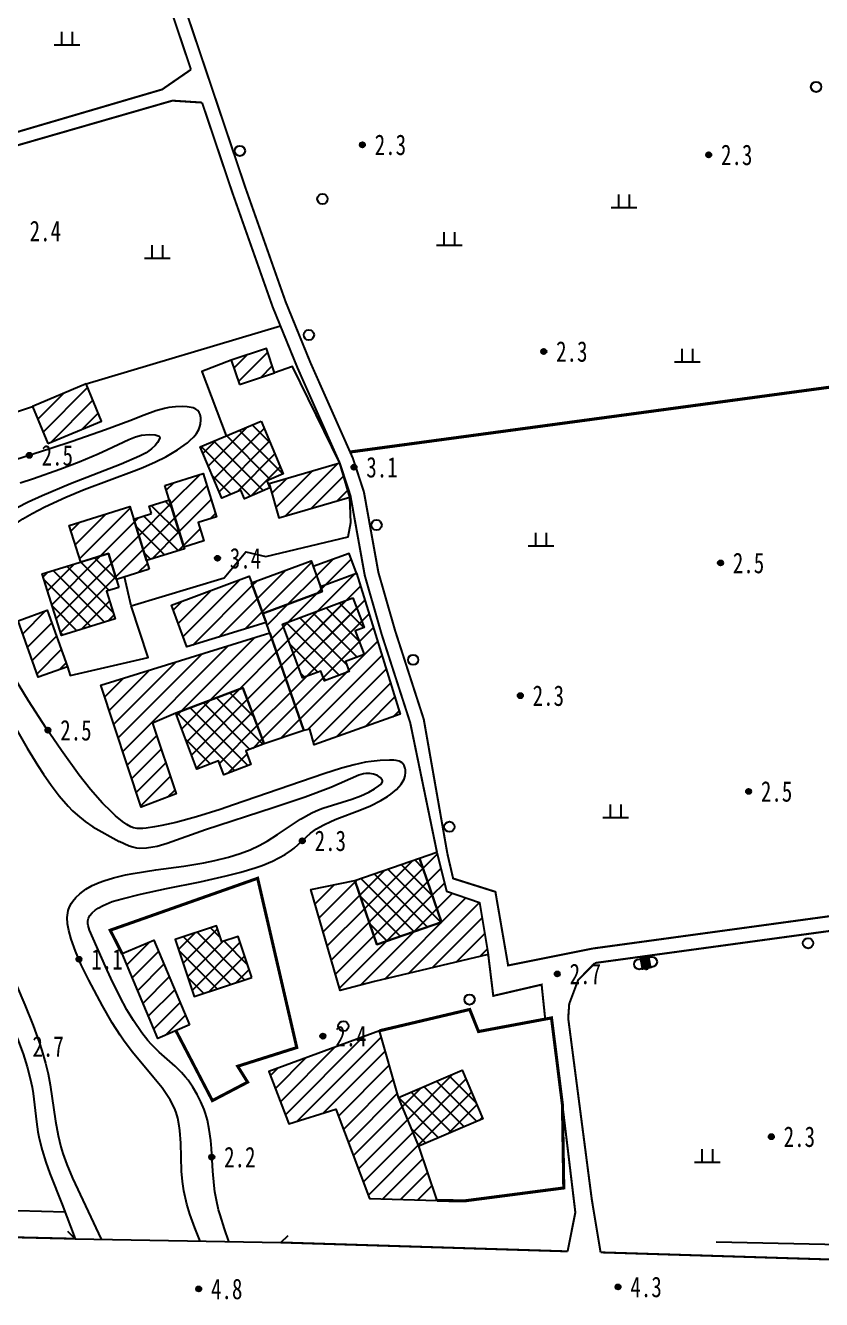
# Model space of a CAD drawing. Header units: metres. Extents: x 494039 to 619385, y 3351420 to 3402703.
# Drawn here: x 585461.7 to 585616.9, y 3394465.1 to 3394713.4 of the extents above; entities that cross this region are included whole.
import ezdxf
from ezdxf.enums import TextEntityAlignment as Align

# ---------------------------------------------------------------- set-up
doc = ezdxf.new("R2010")
doc.units = ezdxf.units.M
for name, pattern in [('2430', [0]), ('2450', [0]), ('4410a', [0]), ('8521', [0]), ('9376', [0]), ('9610', [0])]:
    doc.linetypes.add(name, pattern=pattern)
for name, color, linetype in [('210100', 130, 'Continuous'), ('220200', 130, 'Continuous'), ('310300', 8, 'Continuous'), ('310500', 8, 'Continuous'), ('380201', 8, '2430'), ('380202', 8, '2450'), ('420500', 8, 'Continuous'), ('430300', 8, 'Continuous'), ('440100', 8, 'Continuous'), ('510301', 8, 'Continuous'), ('510402', 8, 'Continuous'), ('720100', 8, 'Continuous'), ('760201', 8, '8521'), ('810100', 8, '9610'), ('810302', 8, 'Continuous'), ('810510', 8, 'Continuous')]:
    doc.layers.add(name, color=color, linetype=linetype)
pattern_1 = [(45, (0, 0), (-1.767766953, 1.767766953), []), (135, (0, 0), (-1.767766953, -1.767766953), [])]
pattern_2 = [(45, (0, 0), (-1.767766953, 1.767766953), [])]

# ---------------------------------------------------------------- blocks, each defined once
blk = doc.blocks.new('gc170')
at = {"linetype": 'Continuous'}
blk.add_circle((0, 0), 0.5, dxfattribs=at)
blk = doc.blocks.new('p_point')
for radius in [0.25, 0.2, 0.15, 0.1, 0.05]:
    blk.add_circle((0, 0), radius)
blk.add_point((0, 0))
blk = doc.blocks.new('vm')
at = {"linetype": 'Continuous'}
for p, q in [((-0.5, 0), (-0.5, 1.3)), ((0.5, 1.3), (0.5, 0)), ((1.25, 0), (-1.25, 0))]:
    blk.add_line(p, q, dxfattribs=at)
blk = doc.blocks.new('1-3&1-4')
at = {"layer": '310300', "linetype": 'Continuous'}
h = blk.add_hatch(dxfattribs=at)
h.set_pattern_fill('ANSI31', color=8, scale=20, style=0)
h.set_pattern_definition(pattern_2)
h.paths.add_polyline_path([(585503.4059, 3394643.4219), (585510.2712, 3394645.7097), (585508.691, 3394650.4518), (585501.8256, 3394648.1639)])
h = blk.add_hatch(dxfattribs=at)
h.set_pattern_fill('ANSI31', color=8, scale=20, style=0)
h.set_pattern_definition(pattern_2)
h.paths.add_polyline_path([(585466.0563, 3394631.9258), (585476.5465, 3394636.2983), (585473.5232, 3394643.5516), (585463.0329, 3394639.1791)])
h = blk.add_hatch(dxfattribs=at)
h.set_pattern_fill('ANSI31', color=8, scale=20, style=0)
h.set_pattern_definition(pattern_2)
h.paths.add_polyline_path([(585524.9201, 3394621.4741), (585522.9898, 3394628.1159), (585509.193, 3394624.1059), (585511.1233, 3394617.4641)])
h = blk.add_hatch(dxfattribs=at)
h.set_pattern_fill('ANSI31', color=8, scale=20, style=0)
h.set_pattern_definition(pattern_2)
h.paths.add_polyline_path([(585488.8725, 3394623.7791), (585496.3146, 3394626.0886), (585498.9358, 3394617.6423), (585495.3908, 3394616.5422), (585496.4977, 3394612.9755), (585492.6006, 3394611.7661)])
h = blk.add_hatch(dxfattribs=at)
h.set_pattern_fill('ANSI31', color=8, scale=20, style=0)
h.set_pattern_definition(pattern_2)
h.paths.add_polyline_path([(585485.8261, 3394607.4584), (585479.4343, 3394605.4748), (585477.8665, 3394610.5269), (585472.4547, 3394608.8474), (585470.2356, 3394615.9979), (585482.0391, 3394619.661)])
h = blk.add_hatch(dxfattribs=at)
h.set_pattern_fill('ANSI31', color=8, scale=20, style=0)
h.set_pattern_definition(pattern_2)
h.paths.add_polyline_path([(585505.7852, 3394604.8117), (585517.3719, 3394609.0831), (585519.5688, 3394603.1237), (585507.9822, 3394598.8523)])
h = blk.add_hatch(dxfattribs=at)
h.set_pattern_fill('ANSI31', color=8, scale=20, style=0)
h.set_pattern_definition(pattern_2)
h.paths.add_polyline_path([(585517.7903, 3394607.9479), (585519.2205, 3394604.0684), (585526.2172, 3394606.6477), (585524.787, 3394610.5273)])
h = blk.add_hatch(dxfattribs=at)
h.set_pattern_fill('ANSI31', color=8, scale=20, style=0)
h.set_pattern_definition(pattern_2)
h.paths.add_polyline_path([(585507.9822, 3394598.8523), (585519.5688, 3394603.1237), (585519.2205, 3394604.0684), (585526.2172, 3394606.6477), (585534.7494, 3394579.1924), (585517.969, 3394573.2444), (585517.1047, 3394576.3109), (585515.9572, 3394576.0165), (585508.6337, 3394597.0848)])
h = blk.add_hatch(dxfattribs=at)
h.set_pattern_fill('ANSI31', color=8, scale=20, style=0)
h.set_pattern_definition(pattern_2)
h.paths.add_polyline_path([(585508.6337, 3394597.0848), (585493.1586, 3394592.3103), (585490.1507, 3394600.4696), (585505.3238, 3394606.0632)])
h = blk.add_hatch(dxfattribs=at)
h.set_pattern_fill('ANSI31', color=8, scale=20, style=0)
h.set_pattern_definition(pattern_2)
h.paths.add_polyline_path([(585469.8716, 3394588.4422), (585464.1886, 3394586.414), (585460.2619, 3394597.4168), (585465.9449, 3394599.445)])
h = blk.add_hatch(dxfattribs=at)
h.set_pattern_fill('ANSI31', color=8, scale=20, style=0)
h.set_pattern_definition(pattern_2)
h.paths.add_polyline_path([(585509.3333, 3394595.0723), (585515.9572, 3394576.0165), (585508.2484, 3394573.398), (585504.0924, 3394584.3444), (585491.0063, 3394579.376), (585486.4284, 3394577.4618), (585491.0573, 3394563.6829), (585484.2195, 3394561.069), (585476.3872, 3394584.8636)])
h = blk.add_hatch(dxfattribs=at)
h.set_pattern_fill('ANSI31', color=8, scale=20, style=0)
h.set_pattern_definition(pattern_2)
h.paths.add_polyline_path([(585525.8814, 3394546.7896), (585530.1967, 3394534.2981), (585542.8303, 3394538.6625), (585538.515, 3394551.154), (585541.92, 3394552.2986), (585543.7612, 3394544.6896), (585550.2307, 3394542.4888), (585551.9182, 3394532.3531), (585529.7155, 3394527.0792), (585523.0477, 3394525.3692), (585517.3569, 3394545.0661)])
h = blk.add_hatch(dxfattribs=at)
h.set_pattern_fill('ANSI31', color=8, scale=20, style=0)
h.set_pattern_definition(pattern_2)
h.paths.add_polyline_path([(585493.6867, 3394518.6389), (585487.5217, 3394516.0321), (585480.5336, 3394532.5592), (585486.6986, 3394535.1659)])
h = blk.add_hatch(dxfattribs=at)
h.set_pattern_fill('ANSI31', color=8, scale=20, style=0)
h.set_pattern_definition(pattern_2)
h.paths.add_polyline_path([(585534.3964, 3394504.5246), (585530.7206, 3394517.5078), (585509.1322, 3394509.6011), (585513.0606, 3394499.3681), (585522.1827, 3394502.2426), (585528.7984, 3394484.8223), (585541.9651, 3394484.4516), (585538.4149, 3394495.0499)])
at = {"layer": '310500', "linetype": 'Continuous'}
h = blk.add_hatch(dxfattribs=at)
h.set_pattern_fill('ANSI37', color=8, scale=20, style=0)
h.set_pattern_definition(pattern_1)
h.paths.add_polyline_path([(585507.6192, 3394636.3168), (585511.9606, 3394626.0339), (585508.7717, 3394624.6875), (585509.3592, 3394623.296), (585504.3647, 3394621.1873), (585503.6543, 3394622.8699), (585499.9629, 3394621.3114), (585495.7444, 3394631.3032)])
h = blk.add_hatch(dxfattribs=at)
h.set_pattern_fill('ANSI37', color=8, scale=20, style=0)
h.set_pattern_definition(pattern_1)
h.paths.add_polyline_path([(585486.2789, 3394618.2784), (585485.821, 3394619.754), (585489.7439, 3394620.9714), (585492.6986, 3394611.4502), (585485.2998, 3394609.1541), (585482.803, 3394617.1997)])
h = blk.add_hatch(dxfattribs=at)
h.set_pattern_fill('ANSI37', color=8, scale=20, style=0)
h.set_pattern_definition(pattern_1)
h.paths.add_polyline_path([(585479.924, 3394603.8969), (585477.4926, 3394603.1424), (585479.1586, 3394597.7741), (585468.6862, 3394594.5242), (585464.9627, 3394606.5223), (585477.8665, 3394610.5269)])
h = blk.add_hatch(dxfattribs=at)
h.set_pattern_fill('ANSI37', color=8, scale=20, style=0)
h.set_pattern_definition(pattern_1)
h.paths.add_polyline_path([(585525.5423, 3394601.8783), (585527.7113, 3394596.0927), (585525.9872, 3394595.4463), (585527.7115, 3394590.847), (585524.084, 3394589.4871), (585524.8154, 3394587.5361), (585519.9637, 3394585.7173), (585519.2581, 3394587.5994), (585515.6932, 3394586.2629), (585511.7742, 3394596.7168)])
h = blk.add_hatch(dxfattribs=at)
h.set_pattern_fill('ANSI37', color=8, scale=20, style=0)
h.set_pattern_definition(pattern_1)
h.paths.add_polyline_path([(585504.0924, 3394584.3444), (585508.2484, 3394573.398), (585504.6435, 3394572.0293), (585505.6512, 3394569.375), (585500.3577, 3394567.3652), (585499.3162, 3394570.1083), (585495.1287, 3394568.5184), (585491.0063, 3394579.376)])
h = blk.add_hatch(dxfattribs=at)
h.set_pattern_fill('ANSI37', color=8, scale=20, style=0)
h.set_pattern_definition(pattern_1)
h.paths.add_polyline_path([(585538.515, 3394551.154), (585542.8303, 3394538.6625), (585530.1967, 3394534.2981), (585525.8814, 3394546.7896)])
h = blk.add_hatch(dxfattribs=at)
h.set_pattern_fill('ANSI37', color=8, scale=20, style=0)
h.set_pattern_definition(pattern_1)
h.paths.add_polyline_path([(585505.8253, 3394527.8968), (585503.188, 3394535.8806), (585499.9986, 3394534.827), (585498.9617, 3394537.966), (585490.8901, 3394535.2998), (585494.5642, 3394524.177)])
h = blk.add_hatch(dxfattribs=at)
h.set_pattern_fill('ANSI37', color=8, scale=20, style=0)
h.set_pattern_definition(pattern_1)
h.paths.add_polyline_path([(585546.8419, 3394509.8031), (585550.8604, 3394500.3284), (585538.4149, 3394495.0499), (585534.3964, 3394504.5246)])
at = {"layer": '210100', "color": 141, "linetype": 'Continuous', "elevation": 1.2211, "flags": 128}
for points in [[(585460.6854, 3394624.3078), (585463.258, 3394625.1565), (585468.3636, 3394626.9592), (585472.1463, 3394628.4047), (585475.8693, 3394629.9493), (585477.6995, 3394630.7694), (585481.8433, 3394632.7584), (585483.1289, 3394633.2487), (585484.3315, 3394633.5552), (585485.7815, 3394633.6936), (585487.002, 3394633.6061), (585487.3856, 3394633.5337), (585487.7271, 3394633.3964), (585487.8414, 3394633.282), (585487.8887, 3394633.0565), (585487.7818, 3394632.6987), (585487.4336, 3394632.1344), (585486.9607, 3394631.5476), (585486.2949, 3394630.8936), (585485.1962, 3394630.1207), (585483.9176, 3394629.4744), (585480.3208, 3394627.9168), (585470.4757, 3394624.0677), (585464.9338, 3394621.7802), (585462.2077, 3394620.5188), (585460.0691, 3394619.4211)], [(585456.2549, 3394582.5527), (585462.0299, 3394572.6106), (585464.1283, 3394569.1898), (585465.2128, 3394567.5189), (585466.7122, 3394565.3491), (585468.2937, 3394563.2674), (585469.9868, 3394561.3041), (585470.8868, 3394560.379), (585471.83, 3394559.4995), (585473.3409, 3394558.2817), (585474.8553, 3394557.2703), (585479.9429, 3394554.3751)]]:
    blk.add_lwpolyline(points, dxfattribs=at)
at = {"layer": '210100', "color": 141, "linetype": 'Continuous', "flags": 128}
for points in [[(585423.8994, 3394595.592), (585432.4043, 3394574.6554), (585446.632, 3394552.3538), (585451.1253, 3394543.9575), (585455.0581, 3394536.4593), (585457.6681, 3394531.2509), (585459.8822, 3394526.5037), (585461.5876, 3394522.5397), (585463.1761, 3394518.5293), (585464.3401, 3394515.287), (585464.8749, 3394513.6526), (585465.5996, 3394511.1804), (585466.1127, 3394509.0969), (585466.5231, 3394506.9963), (585467.5553, 3394499.9206), (585468.0482, 3394497.1141), (585468.5748, 3394494.9048), (585468.9835, 3394493.5669), (585469.7548, 3394491.4673), (585470.8884, 3394488.8112), (585476.4789, 3394476.8915)], [(585495.7636, 3394476.5396), (585494.7219, 3394479.1404), (585493.7582, 3394481.7584), (585493.1561, 3394483.7015), (585492.5699, 3394486.2905), (585492.2999, 3394488.17), (585492.1338, 3394490.1806), (585491.9633, 3394495.5916), (585491.792, 3394498.0925), (585491.6797, 3394498.9826), (585491.3857, 3394500.5032), (585491.077, 3394501.5517), (585490.7423, 3394502.4006), (585489.8958, 3394504.0311), (585489.403, 3394504.8202), (585488.3167, 3394506.3603), (585486.7285, 3394508.3623), (585482.5772, 3394513.3145), (585480.9445, 3394515.4896), (585480.1376, 3394516.6705), (585478.6108, 3394519.0727), (585476.6991, 3394522.3369), (585474.0207, 3394527.3463), (585472.5752, 3394530.3544), (585471.4446, 3394533.0202), (585470.6221, 3394535.3402), (585470.155, 3394537.0259), (585469.9138, 3394538.359), (585469.8438, 3394539.5516), (585469.9248, 3394540.4772), (585470.021, 3394540.9264), (585470.2854, 3394541.6695), (585470.6749, 3394542.3833), (585470.936, 3394542.7623), (585471.5361, 3394543.4799), (585472.2887, 3394544.2011), (585473.4415, 3394545.0716), (585474.7207, 3394545.812), (585476.0532, 3394546.413), (585476.9649, 3394546.7524), (585478.8315, 3394547.3186), (585481.2232, 3394547.8735), (585482.6798, 3394548.1504), (585487.1051, 3394548.8396), (585492.5517, 3394549.5969), (585496.487, 3394550.2382), (585498.6374, 3394550.6805), (585501.3046, 3394551.3501), (585503.521, 3394552.0307), (585505.4922, 3394552.7682), (585507.2581, 3394553.5843), (585508.8395, 3394554.4718), (585510.8211, 3394555.7343), (585515.3474, 3394558.7482), (585517.5097, 3394559.9729), (585518.8064, 3394560.5533), (585519.6744, 3394560.88), (585525.3544, 3394562.6625), (585527.0691, 3394563.3191), (585528.6099, 3394564.037), (585529.7343, 3394564.655), (585530.6066, 3394565.2245), (585531.0232, 3394565.5963), (585531.2918, 3394566.0475), (585531.2989, 3394566.2919), (585531.2472, 3394566.4407), (585530.853, 3394566.8902), (585530.3134, 3394567.2319), (585529.552, 3394567.53), (585528.8399, 3394567.6549), (585528.0264, 3394567.638), (585527.5686, 3394567.564), (585526.6654, 3394567.3075), (585521.204, 3394564.9056), (585516.2051, 3394563.043), (585509.9707, 3394560.9499), (585496.7858, 3394556.6375), (585489.2973, 3394553.9974), (585487.3767, 3394553.4424), (585486.5276, 3394553.2557), (585485.2641, 3394553.0731), (585484.0177, 3394553.0417), (585483.4031, 3394553.0965), (585482.5945, 3394553.2575), (585481.8995, 3394553.4898), (585479.9429, 3394554.3751)]]:
    blk.add_lwpolyline(points, dxfattribs=at)
at = {"layer": '220200', "color": 141, "linetype": 'Continuous', "const_width": 0.6, "elevation": 2.7575, "flags": 128}
blk.add_lwpolyline([(585628.6845, 3394644.2949), (585524.9869, 3394630.2873)], dxfattribs=at)
at = {"layer": '310300', "color": 8, "linetype": 'Continuous', "flags": 128}
for points, elevation in [([(585503.4059, 3394643.4219), (585510.2712, 3394645.7097), (585508.691, 3394650.4518), (585501.8256, 3394648.1639)], 5.7688), ([(585466.0563, 3394631.9258), (585476.5465, 3394636.2983), (585473.5232, 3394643.5516), (585463.0329, 3394639.1791)], 6.81), ([(585524.9201, 3394621.4741), (585522.9898, 3394628.1159), (585509.193, 3394624.1059), (585511.1233, 3394617.4641)], 7.4979), ([(585488.8725, 3394623.7791), (585496.3146, 3394626.0886), (585498.9358, 3394617.6423), (585495.3908, 3394616.5422), (585496.4977, 3394612.9755), (585492.6006, 3394611.7661)], 6.81), ([(585485.8261, 3394607.4584), (585479.4343, 3394605.4748), (585477.8665, 3394610.5269), (585472.4547, 3394608.8474), (585470.2356, 3394615.9979), (585482.0391, 3394619.661)], 5.899), ([(585505.7852, 3394604.8117), (585517.3719, 3394609.0831), (585519.5688, 3394603.1237), (585507.9822, 3394598.8523)], 6.81), ([(585517.7903, 3394607.9479), (585519.2205, 3394604.0684), (585526.2172, 3394606.6477), (585524.787, 3394610.5273)], 5.4342), ([(585508.6337, 3394597.0848), (585493.1586, 3394592.3103), (585490.1507, 3394600.4696), (585505.3238, 3394606.0632)], 6.8155), ([(585469.8716, 3394588.4422), (585464.1886, 3394586.414), (585460.2619, 3394597.4168), (585465.9449, 3394599.445)], 5.899), ([(585493.6867, 3394518.6389), (585487.5217, 3394516.0321), (585480.5336, 3394532.5592), (585486.6986, 3394535.1659)], 5.9231), ([(585534.3964, 3394504.5246), (585530.7206, 3394517.5078), (585509.1322, 3394509.6011), (585513.0606, 3394499.3681), (585522.1827, 3394502.2426), (585528.7984, 3394484.8223), (585541.9651, 3394484.4516), (585538.4149, 3394495.0499)], 6.0719)]:
    blk.add_lwpolyline(points, close=True, dxfattribs=dict(at, elevation=elevation))
for points in [[(585507.9822, 3394598.8523), (585519.5688, 3394603.1237), (585519.2205, 3394604.0684), (585526.2172, 3394606.6477), (585534.7494, 3394579.1924), (585517.969, 3394573.2444), (585517.1047, 3394576.3109), (585515.9572, 3394576.0165), (585508.6337, 3394597.0848)], [(585509.3333, 3394595.0723), (585515.9572, 3394576.0165), (585508.2484, 3394573.398), (585504.0924, 3394584.3444), (585491.0063, 3394579.376), (585486.4284, 3394577.4618), (585491.0573, 3394563.6829), (585484.2195, 3394561.069), (585476.3872, 3394584.8636)], [(585525.8814, 3394546.7896), (585530.1967, 3394534.2981), (585542.8303, 3394538.6625), (585538.515, 3394551.154), (585541.92, 3394552.2986), (585543.7612, 3394544.6896), (585550.2307, 3394542.4888), (585551.9182, 3394532.3531), (585529.7155, 3394527.0792), (585523.0477, 3394525.3692), (585517.3569, 3394545.0661)]]:
    blk.add_lwpolyline(points, close=True, dxfattribs=at)
at = {"layer": '310500', "color": 8, "linetype": 'Continuous', "flags": 128}
for points in [[(585507.6192, 3394636.3168), (585511.9606, 3394626.0339), (585508.7717, 3394624.6875), (585509.3592, 3394623.296), (585504.3647, 3394621.1873), (585503.6543, 3394622.8699), (585499.9629, 3394621.3114), (585495.7444, 3394631.3032)], [(585486.2789, 3394618.2784), (585485.821, 3394619.754), (585489.7439, 3394620.9714), (585492.6986, 3394611.4502), (585485.2998, 3394609.1541), (585482.803, 3394617.1997)]]:
    blk.add_lwpolyline(points, close=True, dxfattribs=at)
for points, elevation in [([(585479.924, 3394603.8969), (585477.4926, 3394603.1424), (585479.1586, 3394597.7741), (585468.6862, 3394594.5242), (585464.9627, 3394606.5223), (585477.8665, 3394610.5269)], 9.3942), ([(585525.5423, 3394601.8783), (585527.7113, 3394596.0927), (585525.9872, 3394595.4463), (585527.7115, 3394590.847), (585524.084, 3394589.4871), (585524.8154, 3394587.5361), (585519.9637, 3394585.7173), (585519.2581, 3394587.5994), (585515.6932, 3394586.2629), (585511.7742, 3394596.7168)], 11.8893), ([(585504.0924, 3394584.3444), (585508.2484, 3394573.398), (585504.6435, 3394572.0293), (585505.6512, 3394569.375), (585500.3577, 3394567.3652), (585499.3162, 3394570.1083), (585495.1287, 3394568.5184), (585491.0063, 3394579.376)], 14.1407), ([(585538.515, 3394551.154), (585542.8303, 3394538.6625), (585530.1967, 3394534.2981), (585525.8814, 3394546.7896)], 14.1407), ([(585505.8253, 3394527.8968), (585503.188, 3394535.8806), (585499.9986, 3394534.827), (585498.9617, 3394537.966), (585490.8901, 3394535.2998), (585494.5642, 3394524.177)], 12.737), ([(585546.8419, 3394509.8031), (585550.8604, 3394500.3284), (585538.4149, 3394495.0499), (585534.3964, 3394504.5246)], 14.1407)]:
    blk.add_lwpolyline(points, close=True, dxfattribs=dict(at, elevation=elevation))
at = {"layer": '380201', "color": 8, "linetype": '2430', "const_width": 0.6, "elevation": 5.9231, "flags": 128}
blk.add_lwpolyline([(585491.0303, 3394517.5157), (585498.1344, 3394503.9004), (585505.0073, 3394507.4982), (585503.0652, 3394510.5943), (585514.5894, 3394514.2379), (585506.9554, 3394547.2263), (585478.2155, 3394537.1026), (585480.5336, 3394532.5592)], dxfattribs=at)
at = {"layer": '380201', "color": 8, "linetype": '2430', "const_width": 0.6, "flags": 128}
blk.add_lwpolyline([(585541.9651, 3394484.4516), (585547.2638, 3394484.3574), (585566.644, 3394486.8799), (585566.3896, 3394503.0504), (585564.2481, 3394520.0137), (585550.0225, 3394517.3598), (585548.3059, 3394521.6609), (585530.7206, 3394517.5078)], dxfattribs=at)
at = {"layer": '380202', "color": 8, "linetype": '2450', "flags": 128}
for points, elevation in [([(585501.8256, 3394648.1639), (585496.0597, 3394645.9614), (585500.8223, 3394633.4471)], 5.8432), ([(585482.2849, 3394600.2899), (585500.435, 3394605.7673), (585504.682, 3394610.8522), (585508.5267, 3394609.9459), (585524.6382, 3394613.7346), (585525.1181, 3394616.5531), (585524.9201, 3394621.4741)], 5.899), ([(585469.8716, 3394588.4422), (585470.3762, 3394586.7467), (585485.5869, 3394590.2469), (585482.2849, 3394600.2899), (585480.9719, 3394605.952)], 5.8432)]:
    blk.add_lwpolyline(points, dxfattribs=dict(at, elevation=elevation))
blk.add_lwpolyline([(585522.9898, 3394628.1159), (585513.7579, 3394646.9261), (585510.2712, 3394645.7097)], dxfattribs=at)
at = {"layer": '420500', "color": 8, "linetype": 'Continuous', "const_width": 0.4, "flags": 128}
for points in [[(585489.4123, 3394718.3356), (585493.9622, 3394704.8141)], [(585491.9878, 3394719.2022), (585504.6086, 3394681.6954), (585512.4226, 3394659.5464), (585517.2329, 3394647.7488), (585525.5407, 3394629.0404), (585527.6874, 3394622.4722), (585530.5006, 3394606.8318), (585533.7575, 3394595.4959), (585539.346, 3394578.2128), (585543.955, 3394552.0084)], [(585496.1269, 3394698.381), (585502.0394, 3394680.81), (585509.8817, 3394658.5808), (585514.7324, 3394646.6841), (585523.0008, 3394628.0644), (585525.0461, 3394621.8065), (585527.8506, 3394606.2145), (585531.1581, 3394594.7025), (585536.7024, 3394577.5563), (585541.92, 3394552.2986)], [(585572.3381, 3394533.5454), (585621.2698, 3394540.2163), (585667.2444, 3394546.0908), (585771.8847, 3394560.005), (585813.4673, 3394565.7555)], [(585572.7237, 3394530.7171), (585621.6435, 3394537.3864), (585667.6125, 3394543.2601), (585712.0332, 3394549.1385), (585772.2665, 3394557.1762), (585813.914, 3394562.861)], [(585572.3381, 3394533.5454), (585555.7967, 3394530.2421), (585553.3152, 3394544.5917), (585545.072, 3394547.1858), (585543.955, 3394552.0084)], [(585563.0266, 3394519.7859), (585562.3248, 3394526.4995), (585552.8997, 3394524.3121), (585551.9182, 3394532.3531)], [(585572.7237, 3394530.7171), (585569.4444, 3394527.3876), (585567.7084, 3394522.751), (585567.5112, 3394519.9443), (585572.1136, 3394484.6063), (585573.8225, 3394474.3257)], [(585567.3887, 3394474.5245), (585568.9032, 3394482.1104), (585566.3896, 3394503.0504)], [(585402.9546, 3394478.6134), (585471.3618, 3394476.9849)], [(585511.4695, 3394476.253), (585567.3887, 3394474.5245)], [(585573.8225, 3394474.3257), (585679.6803, 3394471.0535), (585824.0709, 3394467.8901)]]:
    blk.add_lwpolyline(points, dxfattribs=at)
at = {"layer": '430300', "color": 8, "linetype": 'Continuous'}
for p, q in [((585471.3618, 3394476.9849), (585469.9736, 3394478.4247)), ((585511.4695, 3394476.253), (585512.9093, 3394477.6412))]:
    blk.add_line(p, q, dxfattribs=at)
at = {"layer": '430300', "color": 8, "linetype": 'Continuous', "flags": 128}
blk.add_lwpolyline([(585471.3618, 3394476.9849), (585511.4695, 3394476.253)], dxfattribs=at)
at = {"layer": '440100', "color": 8, "linetype": '4410a', "const_width": 0.4, "elevation": 3.5681, "flags": 128}
blk.add_lwpolyline([(585456.866, 3394691.7003), (585488.3429, 3394700.9391), (585493.9622, 3394704.8141)], dxfattribs=at)
at = {"layer": '440100', "color": 8, "linetype": 'Continuous', "const_width": 0.4, "elevation": 3.5681, "flags": 128}
blk.add_lwpolyline([(585457.6434, 3394689.3316), (585490.3392, 3394698.7533), (585496.1269, 3394698.381)], dxfattribs=at)
at = {"layer": '510402', "color": 8, "linetype": 'Continuous'}
for p, q in [((585582.6266, 3394531.9255), (585582.1376, 3394531.8367)), ((585583.0556, 3394529.5642), (585582.6266, 3394531.9255)), ((585582.1376, 3394531.8367), (585582.5666, 3394529.4754)), ((585582.5666, 3394529.4754), (585583.0556, 3394529.5642))]:
    blk.add_line(p, q, dxfattribs=at)
at = {"layer": '510402', "color": 8, "linetype": 'Continuous', "const_width": 2.4, "flags": 128}
blk.add_lwpolyline([(585583.5805, 3394530.8792), (585581.6127, 3394530.5217)], dxfattribs=at)
at = {"layer": '760201', "color": 8, "linetype": '8521', "flags": 128}
for points in [[(585501.3592, 3394476.4375), (585500.4802, 3394478.9415), (585499.626, 3394481.6294), (585499.3471, 3394482.6457), (585498.9223, 3394484.5263), (585498.6438, 3394486.0987), (585498.4795, 3394487.3366), (585498.2359, 3394490.1475), (585497.9629, 3394494.5421), (585497.8254, 3394496.104), (585497.5362, 3394498.2715), (585497.1534, 3394500.1028), (585496.7836, 3394501.3742), (585496.5158, 3394502.1409), (585495.8924, 3394503.647), (585495.1606, 3394505.1093), (585494.3269, 3394506.5175), (585493.3939, 3394507.8592), (585492.89, 3394508.5007), (585492.1187, 3394509.3852), (585490.9062, 3394510.5925), (585487.7722, 3394513.3677), (585486.2184, 3394514.8777), (585485.569, 3394515.5993), (585484.3608, 3394517.1073), (585482.7266, 3394519.5005), (585481.484, 3394521.5882), (585480.0915, 3394524.1808), (585478.3404, 3394527.7597), (585477.2795, 3394530.0618), (585474.1943, 3394537.133), (585473.9225, 3394537.9997), (585473.8626, 3394538.3386), (585473.856, 3394538.9417), (585473.9937, 3394539.4643), (585474.2661, 3394539.9572), (585474.6861, 3394540.4605), (585475.2933, 3394540.9966), (585475.8826, 3394541.4121), (585476.8339, 3394541.9514), (585477.3975, 3394542.2118), (585478.624, 3394542.6713), (585480.567, 3394543.2398), (585484.1055, 3394544.1187), (585489.1773, 3394545.2075), (585495.7673, 3394546.5452), (585500.8529, 3394547.6749), (585503.7068, 3394548.4128), (585506.4957, 3394549.2629), (585507.8565, 3394549.7453), (585509.8421, 3394550.563), (585511.1202, 3394551.1856), (585512.3534, 3394551.8843), (585513.5328, 3394552.6737), (585514.0992, 3394553.1077), (585517.2721, 3394556.0128), (585518.4543, 3394556.8555), (585519.7087, 3394557.5812), (585521.354, 3394558.3663), (585522.3716, 3394558.7915), (585526.9026, 3394560.4946), (585528.9837, 3394561.3475), (585531.0028, 3394562.3506), (585532.2925, 3394563.1463), (585532.915, 3394563.5934), (585534.0151, 3394564.5234), (585534.956, 3394565.5796), (585535.5053, 3394566.5273), (585535.7263, 3394567.2112), (585535.8008, 3394567.8447), (585535.7748, 3394568.326), (585535.7197, 3394568.6342), (585535.5327, 3394569.1759), (585535.1513, 3394569.7044), (585534.7945, 3394569.9468), (585534.5491, 3394570.0502), (585533.9581, 3394570.1889), (585533.5179, 3394570.2339), (585532.657, 3394570.2586), (585530.8449, 3394570.1945), (585529.098, 3394570.0059), (585527.9629, 3394569.8234), (585525.7474, 3394569.3507), (585523.3175, 3394568.6906), (585519.8694, 3394567.5915), (585502.2803, 3394561.5223), (585499.6644, 3394560.6579), (585495.0422, 3394559.2219), (585491.0093, 3394558.1205), (585488.2632, 3394557.4927), (585486.8665, 3394557.223), (585485.2079, 3394556.9622), (585484.5518, 3394556.9023), (585483.4828, 3394556.92), (585482.7321, 3394557.0657), (585482.2253, 3394557.254), (585481.4683, 3394557.6721), (585480.636, 3394558.2692), (585479.2521, 3394559.41), (585478.375, 3394560.2092), (585476.7093, 3394561.8831), (585474.3795, 3394564.5371), (585472.1906, 3394567.3099), (585468.7372, 3394572.0918), (585465.7578, 3394576.4944), (585462.3146, 3394581.8156), (585459.5697, 3394586.2529), (585457.3802, 3394590.0011), (585455.7282, 3394593.0547), (585454.0341, 3394596.5832), (585453.5233, 3394597.7902), (585452.7515, 3394599.8474), (585452.4469, 3394600.7825), (585452.0122, 3394602.3831), (585451.8771, 3394603.0469), (585451.7236, 3394604.2766), (585451.7193, 3394605.3052), (585451.8003, 3394606.023), (585452.1, 3394607.2486), (585452.3169, 3394607.8487), (585452.8663, 3394609.0223), (585453.5477, 3394610.1582), (585454.7658, 3394611.783), (585455.8369, 3394612.972), (585456.485, 3394613.6179), (585457.7685, 3394614.7691), (585459.4604, 3394616.0793), (585461.2094, 3394617.2535), (585463.0038, 3394618.321), (585465.4521, 3394619.6165), (585469.5341, 3394621.4983), (585473.1634, 3394622.9754), (585482.8857, 3394626.6212), (585484.5562, 3394627.2978), (585487.0235, 3394628.3837), (585489.0295, 3394629.3806), (585491.3509, 3394630.7335), (585493.253, 3394632.0904), (585493.7677, 3394632.5167), (585494.5446, 3394633.2704), (585495.0611, 3394633.9192), (585495.4777, 3394634.645), (585495.7202, 3394635.292), (585495.827, 3394635.746), (585495.9027, 3394636.551), (585495.8838, 3394636.9477), (585495.7584, 3394637.5694), (585495.5654, 3394638.0076), (585495.293, 3394638.3594), (585494.9189, 3394638.6378), (585494.3848, 3394638.8664), (585494.0223, 3394638.9636), (585493.2132, 3394639.0904), (585492.2921, 3394639.1498), (585490.947, 3394639.1064), (585489.6385, 3394638.9305), (585488.783, 3394638.7528), (585487.1033, 3394638.2852), (585484.84, 3394637.4791), (585482.0126, 3394636.3682), (585477.296, 3394634.6189), (585470.776, 3394632.368), (585466.6109, 3394630.9853), (585452.5877, 3394626.5139), (585449.2999, 3394625.5556), (585447.2287, 3394625.0692), (585445.5619, 3394624.7921), (585443.8853, 3394624.6536), (585442.4093, 3394624.6791), (585440.9533, 3394624.8642), (585439.6095, 3394625.1846), (585438.2483, 3394625.6792), (585437.1851, 3394626.2148), (585435.8693, 3394627.0787), (585435.249, 3394627.5659), (585434.0725, 3394628.6331), (585432.4393, 3394630.4225), (585431.1722, 3394632.0449), (585430.4442, 3394633.0616), (585428.1459, 3394636.6059), (585425.5525, 3394640.9935), (585402.5325, 3394680.751), (585392.911, 3394697.2435), (585390.1812, 3394701.8489), (585386.61, 3394707.7328), (585383.3155, 3394712.8879), (585381.5074, 3394715.5504), (585378.2499, 3394720.1505), (585370.1826, 3394731.2181), (585366.4483, 3394736.457), (585365.0837, 3394738.4409), (585362.8843, 3394741.7881), (585360.8297, 3394745.2143), (585360.0788, 3394746.5945), (585358.7001, 3394749.3638), (585357.1082, 3394752.8974), (585355.0272, 3394757.9253), (585349.6599, 3394771.7327), (585347.3377, 3394777.5206), (585345.1292, 3394782.5819), (585342.1356, 3394788.694), (585338.976, 3394794.7263), (585334.5064, 3394802.957), (585329.9343, 3394811.1251), (585326.9406, 3394816.264), (585323.6573, 3394821.5513), (585316.4508, 3394832.3994), (585313.6596, 3394836.686), (585312.4488, 3394838.6208), (585310.6896, 3394841.5786), (585309.7376, 3394843.2905), (585308.6002, 3394845.5095), (585307.6771, 3394847.5718), (585307.0513, 3394849.2498), (585306.5605, 3394850.9521), (585306.2179, 3394852.897), (585306.1439, 3394854.3659), (585306.2312, 3394855.7269), (585306.4548, 3394856.9941), (585306.6213, 3394857.6234), (585307.2116, 3394859.164), (585307.8891, 3394860.28), (585308.3549, 3394860.8092), (585308.7229, 3394861.1279), (585309.3109, 3394861.5043), (585309.692, 3394861.6908), (585310.7123, 3394862.0609), (585311.4258, 3394862.2572), (585331.7287, 3394867.0872), (585338.0341, 3394868.6434), (585361.0993, 3394874.4939), (585372.4825, 3394877.3039), (585399.5365, 3394883.7891), (585403.8755, 3394884.8062), (585408.7895, 3394885.8742), (585410.9751, 3394886.2945), (585414.2458, 3394886.8218), (585416.9567, 3394887.1259), (585419.1098, 3394887.245), (585421.2434, 3394887.217), (585423.3507, 3394886.9976), (585424.9089, 3394886.6735), (585426.5953, 3394886.1197), (585427.7241, 3394885.6017), (585428.7208, 3394885.0174), (585429.5768, 3394884.3857), (585430.1994, 3394883.8195), (585430.923, 3394883.0172), (585431.6069, 3394882.0898), (585432.2532, 3394881.0255), (585433.039, 3394879.3923), (585433.3699, 3394878.5507), (585433.9309, 3394876.8269), (585434.3837, 3394875.0594), (585434.6686, 3394873.7116), (585435.2093, 3394870.5163), (585436.3392, 3394862.6749), (585436.8694, 3394859.9557), (585437.2666, 3394858.3631), (585437.6738, 3394856.978), (585438.1258, 3394855.6099), (585439.1361, 3394852.914), (585440.2521, 3394850.2576), (585442.0558, 3394846.3202), (585447.8307, 3394834.6013), (585450.0524, 3394829.9894), (585451.8651, 3394825.9551), (585454.4177, 3394819.9218), (585455.3519, 3394817.9769), (585456.2343, 3394816.3757), (585457.2225, 3394814.8601), (585458.3505, 3394813.4576), (585459.2756, 3394812.5326), (585460.2321, 3394811.7492), (585461.8005, 3394810.7334), (585463.4747, 3394809.9324), (585464.7121, 3394809.5047), (585466.4575, 3394809.0951), (585468.2338, 3394808.8589), (585469.432, 3394808.7805), (585471.8548, 3394808.7762), (585474.3045, 3394808.9317), (585477.3919, 3394809.2896), (585481.1176, 3394809.8861), (585483.6057, 3394810.3536), (585489.1879, 3394811.5345), (585492.2613, 3394812.24), (585505.1608, 3394815.3457), (585509.3083, 3394816.2096), (585512.5724, 3394816.7511), (585515.4174, 3394817.0741), (585516.8631, 3394817.1692), (585518.5976, 3394817.2077), (585520.3938, 3394817.128), (585521.8735, 3394816.9284), (585523.0333, 3394816.6493), (585524.2509, 3394816.1858), (585525.1751, 3394815.6761), (585526.0402, 3394815.063), (585527.2424, 3394813.981), (585528.3487, 3394812.7423), (585529.8644, 3394810.67), (585531.0986, 3394808.6875), (585532.8028, 3394805.6117), (585534.292, 3394802.7299), (585536.7225, 3394797.7616), (585539.6576, 3394791.4372), (585541.2311, 3394787.927), (585543.6778, 3394782.2755), (585545.4418, 3394777.9697), (585546.8407, 3394774.2975), (585547.8893, 3394771.2709), (585548.4838, 3394769.3769), (585549.8763, 3394764.553), (585550.9846, 3394761.1878), (585551.3659, 3394760.2222), (585552.0756, 3394758.6819), (585552.7269, 3394757.5285), (585553.086, 3394756.9835), (585553.8829, 3394755.9688), (585554.8022, 3394755.0713), (585555.3151, 3394754.6736), (585556.0645, 3394754.199), (585557.8526, 3394753.2595)], [(585400.887, 3394484.908), (585419.7213, 3394483.9711), (585437.7029, 3394483.1701), (585450.8948, 3394482.7254), (585469.4028, 3394482.2341)]]:
    blk.add_lwpolyline(points, dxfattribs=at)
at = {"layer": '760201', "color": 8, "linetype": '8521', "elevation": 2.6013, "flags": 128}
blk.add_lwpolyline([(585115.7124, 3394823.9824), (585118.6592, 3394824.833), (585121.8591, 3394825.6558), (585124.331, 3394826.1489), (585126.3184, 3394826.4134), (585129.2883, 3394826.5699), (585131.4973, 3394826.5228), (585139.3837, 3394825.8652), (585142.5448, 3394825.8177), (585144.714, 3394825.9273), (585146.8751, 3394826.1325), (585150.1039, 3394826.5868), (585152.2496, 3394826.9691), (585154.3908, 3394827.4032), (585158.6626, 3394828.3939), (585163.9879, 3394829.7983), (585170.3649, 3394831.6351), (585187.3439, 3394836.806), (585194.4487, 3394838.901), (585198.1269, 3394839.931), (585205.4924, 3394841.8886), (585212.8741, 3394843.7138), (585218.7979, 3394845.0548), (585221.769, 3394845.6711), (585226.2416, 3394846.5031), (585228.4873, 3394846.8663), (585231.2462, 3394847.2498), (585235.303, 3394847.6777), (585237.3391, 3394847.8373), (585241.4212, 3394848.0549), (585245.5105, 3394848.1363), (585249.6005, 3394848.0678), (585253.1745, 3394847.8625), (585256.2308, 3394847.5543), (585259.4487, 3394847.0684), (585262.1445, 3394846.5157), (585264.5593, 3394845.8874), (585265.7496, 3394845.5234), (585267.6244, 3394844.8638), (585268.7335, 3394844.4162), (585270.3777, 3394843.6679), (585272.3844, 3394842.6241), (585274.7276, 3394841.2359), (585277.0055, 3394839.7231), (585279.2207, 3394838.1048), (585282.4246, 3394835.5094), (585284.4755, 3394833.6804), (585287.2992, 3394830.9102), (585289.352, 3394828.6849), (585291.3208, 3394826.3926), (585293.6884, 3394823.4533), (585296.4232, 3394819.8426), (585299.0677, 3394816.1625), (585302.0595, 3394811.7998), (585305.3652, 3394806.7346), (585307.7582, 3394802.8789), (585310.827, 3394797.6171), (585313.891, 3394792.0265), (585318.0468, 3394784.1186), (585324.491, 3394771.6486), (585329.2751, 3394762.6595), (585331.759, 3394758.2347), (585333.0386, 3394756.0507), (585335.7049, 3394751.7629), (585337.1084, 3394749.6718), (585338.5732, 3394747.6267), (585340.113, 3394745.6377), (585341.2631, 3394744.2594), (585343.2637, 3394742.0246), (585345.7669, 3394739.419), (585347.4779, 3394737.7127), (585353.561, 3394731.8029), (585356.5604, 3394728.8082), (585359.0497, 3394726.1735), (585361.0334, 3394723.9034), (585363.4534, 3394720.8293), (585365.4075, 3394718.0988), (585368.1745, 3394713.8792), (585370.4965, 3394710.0329), (585372.7011, 3394706.1155), (585373.7586, 3394704.1331), (585375.9235, 3394699.813), (585377.7869, 3394695.7585), (585381.6218, 3394686.9565), (585384.0067, 3394681.7127), (585386.8536, 3394675.8212), (585393.7639, 3394661.8233), (585395.728, 3394657.6606), (585399.1604, 3394650.1196), (585402.867, 3394641.6921), (585407.8812, 3394629.8187), (585411.2634, 3394621.2563), (585413.0622, 3394616.3171), (585414.1806, 3394613.0888), (585419.0435, 3394598.4969), (585421.5539, 3394591.2376), (585423.9698, 3394584.865), (585425.2889, 3394581.7267), (585426.3473, 3394579.4028), (585427.1699, 3394577.7139), (585428.8138, 3394574.5645), (585431.1792, 3394570.374), (585434.5912, 3394564.7235), (585441.5517, 3394553.4747), (585443.5391, 3394550.0959), (585446.0245, 3394545.6292), (585450.0781, 3394537.8556), (585453.3065, 3394531.2941), (585457.0012, 3394523.3214), (585459.036, 3394518.6045), (585460.1248, 3394515.9185), (585461.2129, 3394512.9927), (585462.0225, 3394510.4874), (585462.6347, 3394508.1815), (585462.9743, 3394506.5485), (585463.1752, 3394505.3124), (585463.8307, 3394499.7879), (585464.1232, 3394497.8374), (585464.3834, 3394496.5248), (585464.9507, 3394494.2753), (585465.6905, 3394491.8977), (585466.4732, 3394489.7086), (585468.8742, 3394483.6504), (585471.3618, 3394476.9849)], dxfattribs=at)
at = {"layer": '810100', "color": 8, "linetype": '9610', "elevation": 3.5681, "flags": 128}
for points in [[(585473.5232, 3394643.5516), (585511.3925, 3394654.8753)], [(585455.8767, 3394636.7662), (585463.0329, 3394639.1791)]]:
    blk.add_lwpolyline(points, dxfattribs=at)
at = {"layer": '810510', "color": 8, "linetype": '9376', "elevation": 3.5421, "flags": 128}
blk.add_lwpolyline([(585811.2782, 3394471.7035), (585596.3609, 3394476.325)], dxfattribs=at)
at = {"layer": '510301', "color": 8, "linetype": 'Continuous', "xscale": 2, "yscale": 2}
for p in [(585615.8385, 3394701.4343, 2.3859), (585503.5043, 3394688.965, 3.6757), (585519.5943, 3394679.5917, 3.6757), (585516.9604, 3394653.0915, 3.6757), (585530.148, 3394616.0601, 3.6757), (585537.2784, 3394589.797, 3.6757), (585544.3381, 3394557.257, 3.6757), (585614.2692, 3394534.5692, 2.9506), (585548.2815, 3394523.591, 3.6757), (585523.6703, 3394518.4088, 3.6199)]:
    blk.add_blockref('gc170', p, dxfattribs=at)
at = {"layer": '510402', "color": 8, "linetype": 'Continuous', "xscale": 2, "yscale": 2}
for p in [(585583.825, 3394530.9236), (585581.3682, 3394530.4773)]:
    blk.add_blockref('gc170', p, dxfattribs=at)
at = {"layer": '720100', "color": 8, "linetype": 'Continuous', "xscale": 2, "yscale": 2, "zscale": 2}
for p in [(585527.3818, 3394690.1565, 2.2531), (585594.902, 3394688.1964, 2.2727), (585562.7481, 3394649.8748, 2.328), (585462.4408, 3394629.6445, 2.5329), (585525.7428, 3394627.3303, 3.1413), (585499.1322, 3394609.5883, 3.3989), (585597.2071, 3394608.6672, 2.4639), (585558.1755, 3394582.815, 2.279), (585466.0694, 3394576.0781, 2.5192), (585602.6781, 3394564.1533, 2.4818), (585515.6693, 3394554.5329, 2.3294), (585472.1171, 3394531.4462, 1.1), (585565.3803, 3394528.5891, 2.7168), (585519.6812, 3394516.4656, 2.4023), (585607.1136, 3394496.8706, 2.2642), (585498.0209, 3394492.8975, 2.1837), (585495.4701, 3394467.2062, 4.7901), (585577.2342, 3394467.5945, 4.3378)]:
    blk.add_blockref('p_point', p, dxfattribs=at)
at = {"layer": '810302', "color": 8, "linetype": 'Continuous', "xscale": 2, "yscale": 2}
for p in [(585469.801, 3394709.5429, 3.8025), (585578.3825, 3394677.8452, 2.3659), (585544.3305, 3394670.516, 2.3659), (585487.4046, 3394668.0008, 3.8025), (585590.7263, 3394647.8204, 2.3659), (585562.1833, 3394611.9447, 2.3659), (585576.7497, 3394558.977, 2.3659), (585594.6365, 3394491.8303, 1.9149)]:
    blk.add_blockref('vm', p, dxfattribs=at)
at = {"layer": '720100', "color": 8, "width": 0.75}
for s, p in [('2.3', (585529.7818, 3394690.1565, 2.2531)), ('2.3', (585597.302, 3394688.1964, 2.2727)), ('2.4', (585462.4992, 3394673.3536, 2.3905)), ('2.3', (585565.1481, 3394649.8748, 2.328)), ('2.5', (585464.8408, 3394629.6445, 2.5329)), ('3.1', (585528.1428, 3394627.3303, 3.1413)), ('3.4', (585501.5322, 3394609.5883, 3.3989)), ('2.5', (585599.6071, 3394608.6672, 2.4639)), ('2.3', (585560.5755, 3394582.815, 2.279)), ('2.5', (585468.4694, 3394576.0781, 2.5192)), ('2.5', (585605.0781, 3394564.1533, 2.4818)), ('2.3', (585518.0693, 3394554.5329, 2.3294)), ('1.1', (585474.5171, 3394531.4462, 1.1)), ('2.7', (585567.7803, 3394528.5891, 2.7168)), ('2.4', (585522.0812, 3394516.4656, 2.4023)), ('2.7', (585463.0459, 3394514.4436, 2.6816)), ('2.3', (585609.5136, 3394496.8706, 2.2642)), ('2.2', (585500.4209, 3394492.8975, 2.1837)), ('4.8', (585497.8701, 3394467.2062, 4.7901)), ('4.3', (585579.6342, 3394467.5945, 4.3378))]:
    blk.add_text(s, height=4, dxfattribs=at).set_placement(p, align=Align.MIDDLE_LEFT)

msp = doc.modelspace()

# ---------------------------------------------------------------- block references
msp.add_blockref('1-3&1-4', (0, 0))

doc.saveas('drawing.dxf')
